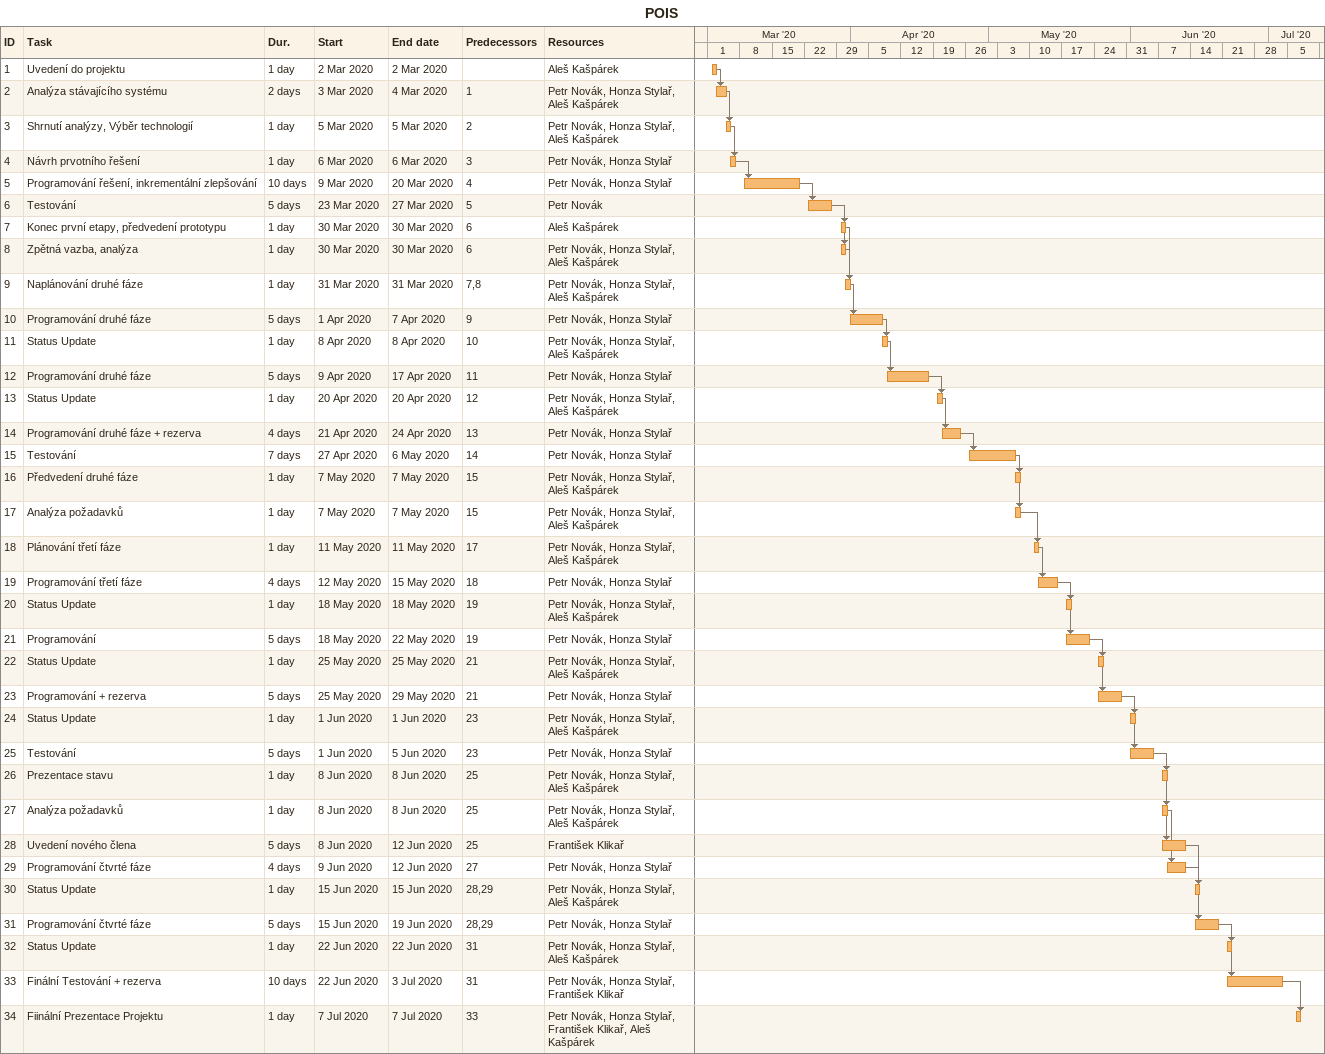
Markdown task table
POIS

| ID | Task | Duration | Start | Finish | Predecessors | Resources |
|---|---|---|---|---|---|---|
| 1 | Uvedení do projektu | 1d | 2020-03-02 | 2020-03-02 |  | Aleš Kašpárek |
| 2 | Analýza stávajícího systému | 2d | 2020-03-03 | 2020-03-04 | 1 | Petr Novák, Honza Stylař, Aleš Kašpárek |
| 3 | Shrnutí analýzy, Výběr technologií | 1d | 2020-03-05 | 2020-03-05 | 2 | Petr Novák, Honza Stylař, Aleš Kašpárek |
| 4 | Návrh prvotního řešení | 1d | 2020-03-06 | 2020-03-06 | 3 | Petr Novák, Honza Stylař |
| 5 | Programování řešení, inkrementální zlepšování | 10d | 2020-03-09 | 2020-03-20 | 4 | Petr Novák, Honza Stylař |
| 6 | Testování | 5d | 2020-03-23 | 2020-03-27 | 5 | Petr Novák |
| 7 | Konec první etapy, předvedení prototypu | 1d | 2020-03-30 | 2020-03-30 | 6 | Aleš Kašpárek |
| 8 | Zpětná vazba, analýza | 1d | 2020-03-30 | 2020-03-30 | 6 | Petr Novák, Honza Stylař, Aleš Kašpárek |
| 9 | Naplánování druhé fáze | 1d | 2020-03-31 | 2020-03-31 | 7, 8 | Petr Novák, Honza Stylař, Aleš Kašpárek |
| 10 | Programování druhé fáze | 5d | 2020-04-01 | 2020-04-07 | 9 | Petr Novák, Honza Stylař |
| 11 | Status Update | 1d | 2020-04-08 | 2020-04-08 | 10 | Petr Novák, Honza Stylař, Aleš Kašpárek |
| 12 | Programování druhé fáze | 5d | 2020-04-09 | 2020-04-17 | 11 | Petr Novák, Honza Stylař |
| 13 | Status Update | 1d | 2020-04-20 | 2020-04-20 | 12 | Petr Novák, Honza Stylař, Aleš Kašpárek |
| 14 | Programování druhé fáze + rezerva | 4d | 2020-04-21 | 2020-04-24 | 13 | Petr Novák, Honza Stylař |
| 15 | Testování | 7d | 2020-04-27 | 2020-05-06 | 14 | Petr Novák, Honza Stylař |
| 16 | Předvedení druhé fáze | 1d | 2020-05-07 | 2020-05-07 | 15 | Petr Novák, Honza Stylař, Aleš Kašpárek |
| 17 | Analýza požadavků | 1d | 2020-05-07 | 2020-05-07 | 15 | Petr Novák, Honza Stylař, Aleš Kašpárek |
| 18 | Plánování třetí fáze | 1d | 2020-05-11 | 2020-05-11 | 17 | Petr Novák, Honza Stylař, Aleš Kašpárek |
| 19 | Programování třetí fáze | 4d | 2020-05-12 | 2020-05-15 | 18 | Petr Novák, Honza Stylař |
| 20 | Status Update | 1d | 2020-05-18 | 2020-05-18 | 19 | Petr Novák, Honza Stylař, Aleš Kašpárek |
| 21 | Programování | 5d | 2020-05-18 | 2020-05-22 | 19 | Petr Novák, Honza Stylař |
| 22 | Status Update | 1d | 2020-05-25 | 2020-05-25 | 21 | Petr Novák, Honza Stylař, Aleš Kašpárek |
| 23 | Programování + rezerva | 5d | 2020-05-25 | 2020-05-29 | 21 | Petr Novák, Honza Stylař |
| 24 | Status Update | 1d | 2020-06-01 | 2020-06-01 | 23 | Petr Novák, Honza Stylař, Aleš Kašpárek |
| 25 | Testování | 5d | 2020-06-01 | 2020-06-05 | 23 | Petr Novák, Honza Stylař |
| 26 | Prezentace stavu | 1d | 2020-06-08 | 2020-06-08 | 25 | Petr Novák, Honza Stylař, Aleš Kašpárek |
| 27 | Analýza požadavků | 1d | 2020-06-08 | 2020-06-08 | 25 | Petr Novák, Honza Stylař, Aleš Kašpárek |
| 28 | Uvedení nového člena | 5d | 2020-06-08 | 2020-06-12 | 25 | František Klikař |
| 29 | Programování čtvrté fáze | 4d | 2020-06-09 | 2020-06-12 | 27 | Petr Novák, Honza Stylař |
| 30 | Status Update | 1d | 2020-06-15 | 2020-06-15 | 28, 29 | Petr Novák, Honza Stylař, Aleš Kašpárek |
| 31 | Programování čtvrté fáze | 5d | 2020-06-15 | 2020-06-19 | 28, 29 | Petr Novák, Honza Stylař |
| 32 | Status Update | 1d | 2020-06-22 | 2020-06-22 | 31 | Petr Novák, Honza Stylař, Aleš Kašpárek |
| 33 | Finální Testování + rezerva | 10d | 2020-06-22 | 2020-07-03 | 31 | Petr Novák, Honza Stylař, František Klikař |
| 34 | Fiinální Prezentace Projektu | 1d | 2020-07-07 | 2020-07-07 | 33 | Petr Novák, Honza Stylař, František Klikař, Aleš Kašpárek |
